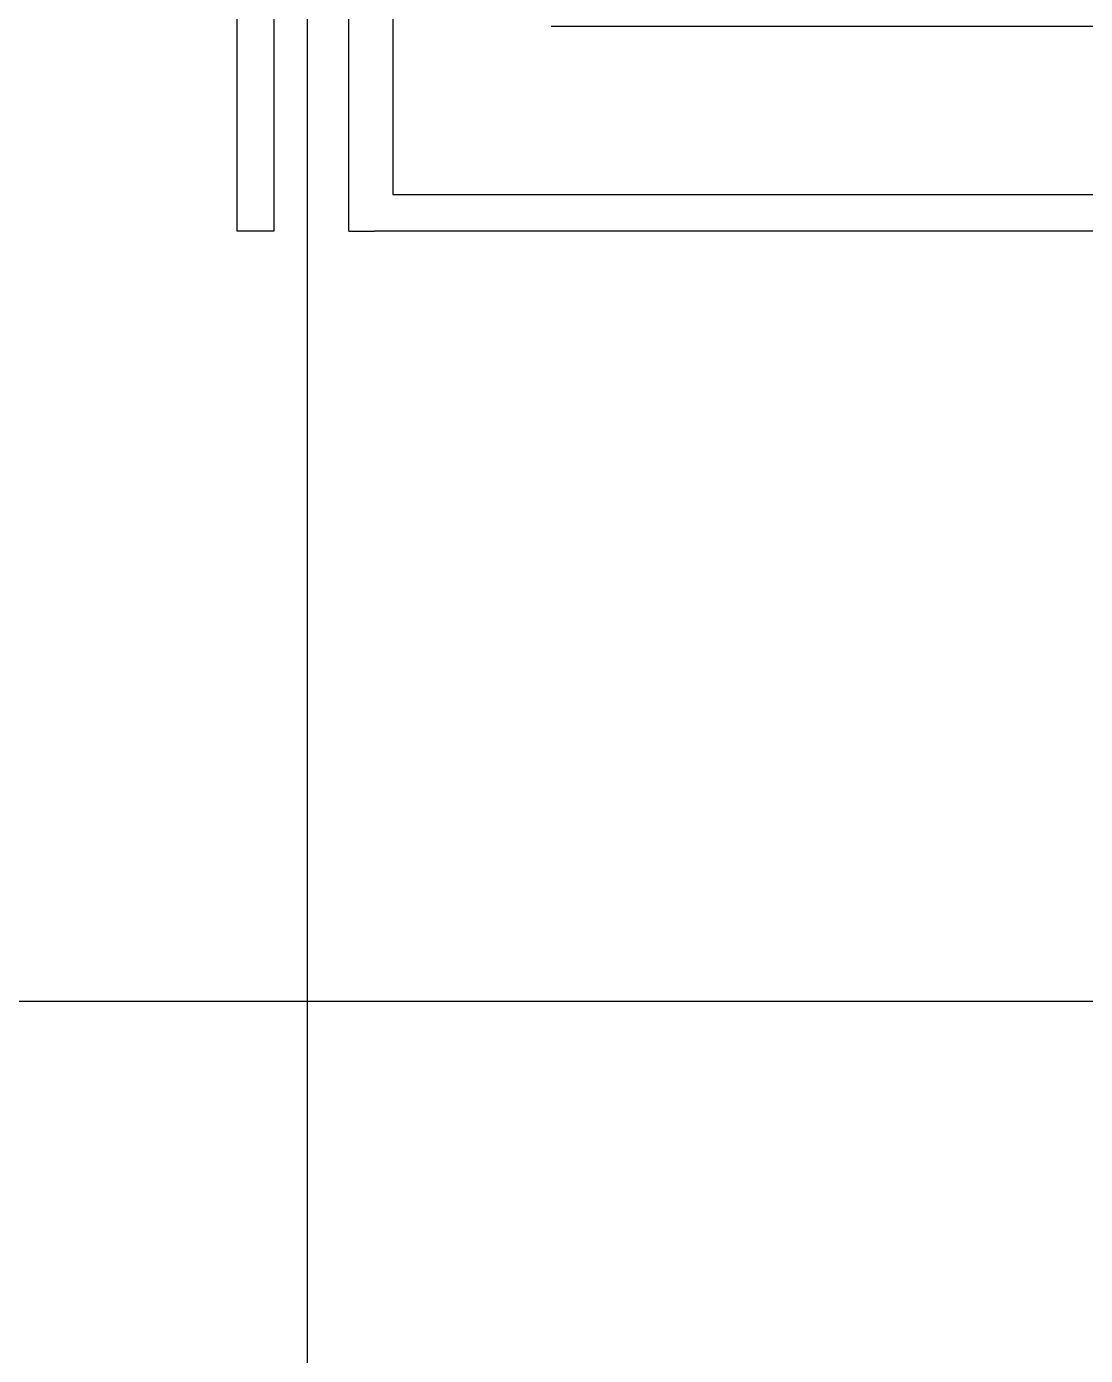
# Model space of a CAD drawing. Header units: millimetres. Extents: x -145636 to 131102, y -135903 to -7470.
# Drawn here: x 62746 to 67078, y -51048 to -45611 of the extents above; entities that cross this region are included whole.
import ezdxf

# ---------------------------------------------------------------- set-up
doc = ezdxf.new("R2010")
doc.units = ezdxf.units.MM
doc.layers.add('M_ARCHI', color=8, linetype='Continuous')

# ---------------------------------------------------------------- blocks, each defined once
blk = doc.blocks.new('RF Archi 21.10.2024')
at = {"layer": 'M_ARCHI', "color": 8}
for p, q in [((-102511, -25375.2), (-102511, -128210.3)), ((-102161, -44128.5), (-102161, -62703.5)), ((-102341, -62853.5), (-102341, -44278.5)), ((-102797.9, -62853.5), (-102797.9, -44322)), ((-102647.9, -44322), (-102647.9, -62853.5)), ((-97061.2, -62016.9), (-101513.4, -62016.9)), ((-102161, -62703.5), (-98361, -62703.5)), ((-102647.9, -62853.5), (-102797.9, -62853.5)), ((-102341, -62853.5), (-102236, -62853.5)), ((-98361, -62853.5), (-102236, -62853.5)), ((-119483.2, -66003.5), (-72658, -66003.5))]:
    blk.add_line(p, q, dxfattribs=at)

msp = doc.modelspace()

# ---------------------------------------------------------------- block references
at = {"layer": 'M_ARCHI', "color": 8, "linetype": 'Continuous'}
msp.add_blockref('RF Archi 21.10.2024', (166405.7, 16405.4), dxfattribs=at)

doc.saveas('drawing.dxf')
